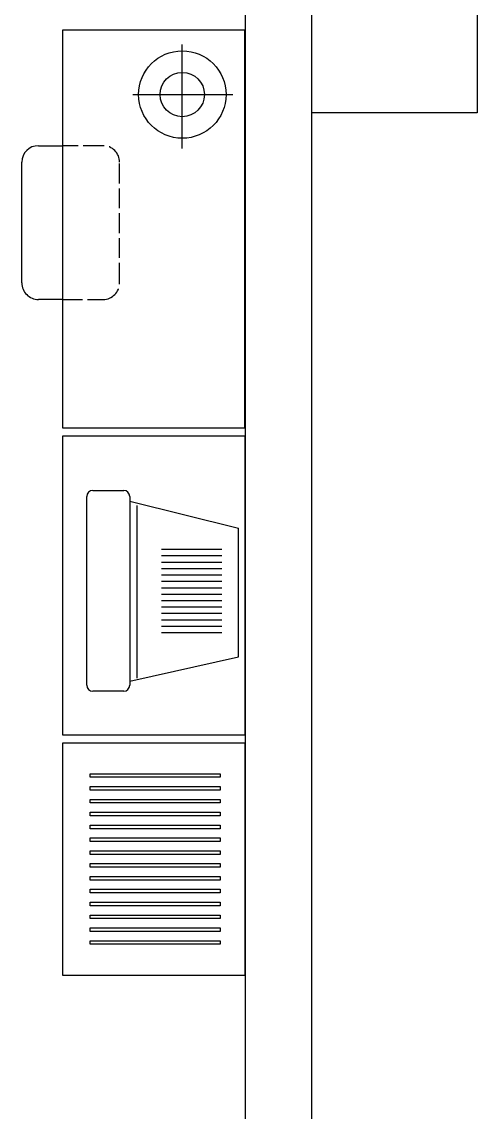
# Model space of a CAD drawing. Header units: centimetres. Extents: x 8510 to 16419, y -974 to 2536.
# Drawn here: x 14183.3 to 14320.6, y 1275.8 to 1604.6 of the extents above; entities that cross this region are included whole.
import ezdxf

# ---------------------------------------------------------------- set-up
doc = ezdxf.new("R2010")
doc.units = ezdxf.units.CM
doc.linetypes.add('ACAD_ISO02W100', pattern=[15, 12, -3])
for name, color, linetype in [('5', 5, 'Continuous'), ('楼梯', 6, 'Continuous'), ('轴线', 1, 'Continuous')]:
    doc.layers.add(name, color=color, linetype=linetype)

# ---------------------------------------------------------------- blocks, each defined once
blk = doc.blocks.new('13')
at = {"layer": '5'}
for p, q in [((-327332.6, -96330.1, 589.9), (-328532.6, -96330.1, 589.9)), ((-328532.6, -96330.1, 589.9), (-328532.6, -96880.1, 589.9)), ((-327332.6, -96880.1, 589.9), (-327332.6, -96330.1, 589.9)), ((-328338.3, -96668.2, 589.9), (-328338.3, -96366.7, 589.9)), ((-328489.6, -96520.9, 589.9), (-328176, -96520.9, 589.9)), ((-328532.6, -96880.1, 589.9), (-327332.6, -96880.1, 589.9)), ((-328184, -96952.9, 589.9), (-328184, -96880.1, 589.9)), ((-327720.3, -96880.1, 589.9), (-327720.3, -96952.9, 589.9)), ((-327770.3, -97002.9, 589.9), (-328134, -97002.9, 589.9))]:
    blk.add_line(p, q, dxfattribs=at)
at = {"layer": '5', "linetype": 'ACAD_ISO02W100', "ltscale": 5}
for p, q in [((-327770.3, -96707.9, 589.9), (-328134, -96707.9, 589.9)), ((-328184, -96757.9, 589.9), (-328184, -96880.1, 589.9)), ((-327720.3, -96880.1, 589.9), (-327720.3, -96757.9, 589.9))]:
    blk.add_line(p, q, dxfattribs=at)
at = {"layer": '5'}
for radius in [131.8, 66.8]:
    blk.add_circle((-328338.2, -96519.1, 589.9), radius, dxfattribs=at)
at = {"layer": '5', "linetype": 'ACAD_ISO02W100', "ltscale": 5}
for centre, start, end in [((-328134, -96757.9, 589.9), 90, 180), ((-327770.3, -96757.9, 589.9), 0, 90)]:
    blk.add_arc(centre, 50, start, end, dxfattribs=at)
at = {"layer": '5'}
for centre, start, end in [((-328134, -96952.9, 589.9), 180, 270), ((-327770.3, -96952.9, 589.9), 270, 0)]:
    blk.add_arc(centre, 50, start, end, dxfattribs=at)

msp = doc.modelspace()

# ---------------------------------------------------------------- linework, layer by layer
at = {"layer": '5', "color": 7}
for p, q in [((14195.58, 1479.63), (14195.58, 1389.63)), ((14250.58, 1479.63), (14195.58, 1479.63)), ((14250.58, 1389.63), (14250.58, 1479.63)), ((14202.91, 1404.54), (14202.91, 1461.51)), ((14204.68, 1463.28), (14214.04, 1463.28)), ((14215.81, 1461.51), (14215.81, 1404.54)), ((14215.81, 1460.07), (14248.58, 1451.92)), ((14217.93, 1458.74), (14217.93, 1406.66)), ((14248.58, 1413.12), (14248.58, 1451.92)), ((14243.56, 1445.47), (14225.37, 1445.47)), ((14243.56, 1443.54), (14225.37, 1443.54)), ((14243.56, 1441.61), (14225.37, 1441.61)), ((14243.56, 1439.67), (14225.37, 1439.67)), ((14243.56, 1437.74), (14225.37, 1437.74)), ((14243.56, 1437.74), (14225.37, 1437.74)), ((14243.56, 1435.81), (14225.37, 1435.81)), ((14243.56, 1435.81), (14225.37, 1435.81)), ((14243.56, 1433.87), (14225.37, 1433.87)), ((14243.56, 1431.94), (14225.37, 1431.94)), ((14243.56, 1430.01), (14225.37, 1430.01)), ((14243.56, 1428.07), (14225.37, 1428.07)), ((14243.56, 1426.14), (14225.37, 1426.14)), ((14243.56, 1424.21), (14225.37, 1424.21)), ((14243.56, 1422.27), (14225.37, 1422.27)), ((14243.56, 1420.34), (14225.37, 1420.34)), ((14215.81, 1405.78), (14248.58, 1413.12)), ((14214.04, 1402.77), (14204.68, 1402.77)), ((14195.58, 1389.63), (14250.58, 1389.63)), ((14195.58, 1387.12), (14195.58, 1317.12)), ((14250.58, 1387.12), (14195.58, 1387.12)), ((14250.58, 1317.12), (14250.58, 1387.12)), ((14203.9, 1376.79), (14203.9, 1377.86)), ((14203.9, 1377.86), (14243.11, 1377.86)), ((14243.11, 1377.86), (14243.11, 1376.79)), ((14243.11, 1376.79), (14203.9, 1376.79)), ((14203.9, 1372.91), (14203.9, 1373.99)), ((14203.9, 1373.99), (14243.11, 1373.99)), ((14243.11, 1372.91), (14203.9, 1372.91)), ((14243.11, 1373.99), (14243.11, 1372.91)), ((14203.9, 1369.04), (14203.9, 1370.12)), ((14203.9, 1370.12), (14243.11, 1370.12)), ((14243.11, 1369.04), (14203.9, 1369.04)), ((14243.11, 1370.12), (14243.11, 1369.04)), ((14203.9, 1365.17), (14203.9, 1366.24)), ((14203.9, 1366.24), (14243.11, 1366.24)), ((14243.11, 1365.17), (14203.9, 1365.17)), ((14243.11, 1366.24), (14243.11, 1365.17)), ((14203.9, 1361.29), (14203.9, 1362.37)), ((14203.9, 1362.37), (14243.11, 1362.37)), ((14243.11, 1362.37), (14243.11, 1361.29)), ((14243.11, 1361.29), (14203.9, 1361.29)), ((14203.9, 1357.42), (14203.9, 1358.49)), ((14203.9, 1358.49), (14243.11, 1358.49)), ((14243.11, 1358.49), (14243.11, 1357.42)), ((14243.11, 1357.42), (14203.9, 1357.42)), ((14203.9, 1353.54), (14203.9, 1354.62)), ((14203.9, 1354.62), (14243.11, 1354.62)), ((14243.11, 1353.54), (14203.9, 1353.54)), ((14243.11, 1354.62), (14243.11, 1353.54)), ((14203.9, 1349.67), (14203.9, 1350.75)), ((14203.9, 1350.75), (14243.11, 1350.75)), ((14243.11, 1349.67), (14203.9, 1349.67)), ((14243.11, 1350.75), (14243.11, 1349.67)), ((14203.9, 1345.8), (14203.9, 1346.87)), ((14203.9, 1346.87), (14243.11, 1346.87)), ((14243.11, 1345.8), (14203.9, 1345.8)), ((14243.11, 1346.87), (14243.11, 1345.8)), ((14203.9, 1341.92), (14203.9, 1343)), ((14203.9, 1343), (14243.11, 1343)), ((14243.11, 1341.92), (14203.9, 1341.92)), ((14243.11, 1343), (14243.11, 1341.92)), ((14203.9, 1338.05), (14203.9, 1339.12)), ((14203.9, 1339.12), (14243.11, 1339.12)), ((14243.11, 1339.12), (14243.11, 1338.05)), ((14243.11, 1338.05), (14203.9, 1338.05)), ((14203.9, 1334.17), (14203.9, 1335.25)), ((14203.9, 1335.25), (14243.11, 1335.25)), ((14243.11, 1335.25), (14243.11, 1334.17)), ((14243.11, 1334.17), (14203.9, 1334.17)), ((14203.9, 1330.3), (14203.9, 1331.38)), ((14203.9, 1331.38), (14243.11, 1331.38)), ((14243.11, 1330.3), (14203.9, 1330.3)), ((14243.11, 1331.38), (14243.11, 1330.3)), ((14203.9, 1326.43), (14203.9, 1327.5)), ((14203.9, 1327.5), (14243.11, 1327.5)), ((14243.11, 1326.43), (14203.9, 1326.43)), ((14243.11, 1327.5), (14243.11, 1326.43)), ((14195.58, 1317.12), (14250.58, 1317.12))]:
    msp.add_line(p, q, dxfattribs=at)
for centre, start, end in [((14204.68, 1461.51), 90, 180), ((14214.04, 1461.51), 0, 90), ((14204.68, 1404.54), 180, 270), ((14214.04, 1404.54), 270, 0)]:
    msp.add_arc(centre, 1.78, start, end, dxfattribs=at)
at = {"layer": '楼梯', "color": 7}
for p, q in [((14320.58, 1876.13), (14320.58, 1577.13)), ((14320.58, 1577.13), (14270.58, 1577.13))]:
    msp.add_line(p, q, dxfattribs=at)
at = {"layer": '轴线', "color": 7}
for p, q in [((14270.58, 1822.13), (14270.58, 1202.13)), ((14250.58, 1762.13), (14250.58, 1202.13))]:
    msp.add_line(p, q, dxfattribs=at)

# ---------------------------------------------------------------- block references
at = {"layer": '5', "color": 7, "linetype": 'Continuous', "xscale": 0.1, "yscale": 0.1, "zscale": 0.1, "rotation": 270}
msp.add_blockref('13', (23883.58, -31251.13, -58.99), dxfattribs=at)

doc.saveas('drawing.dxf')
